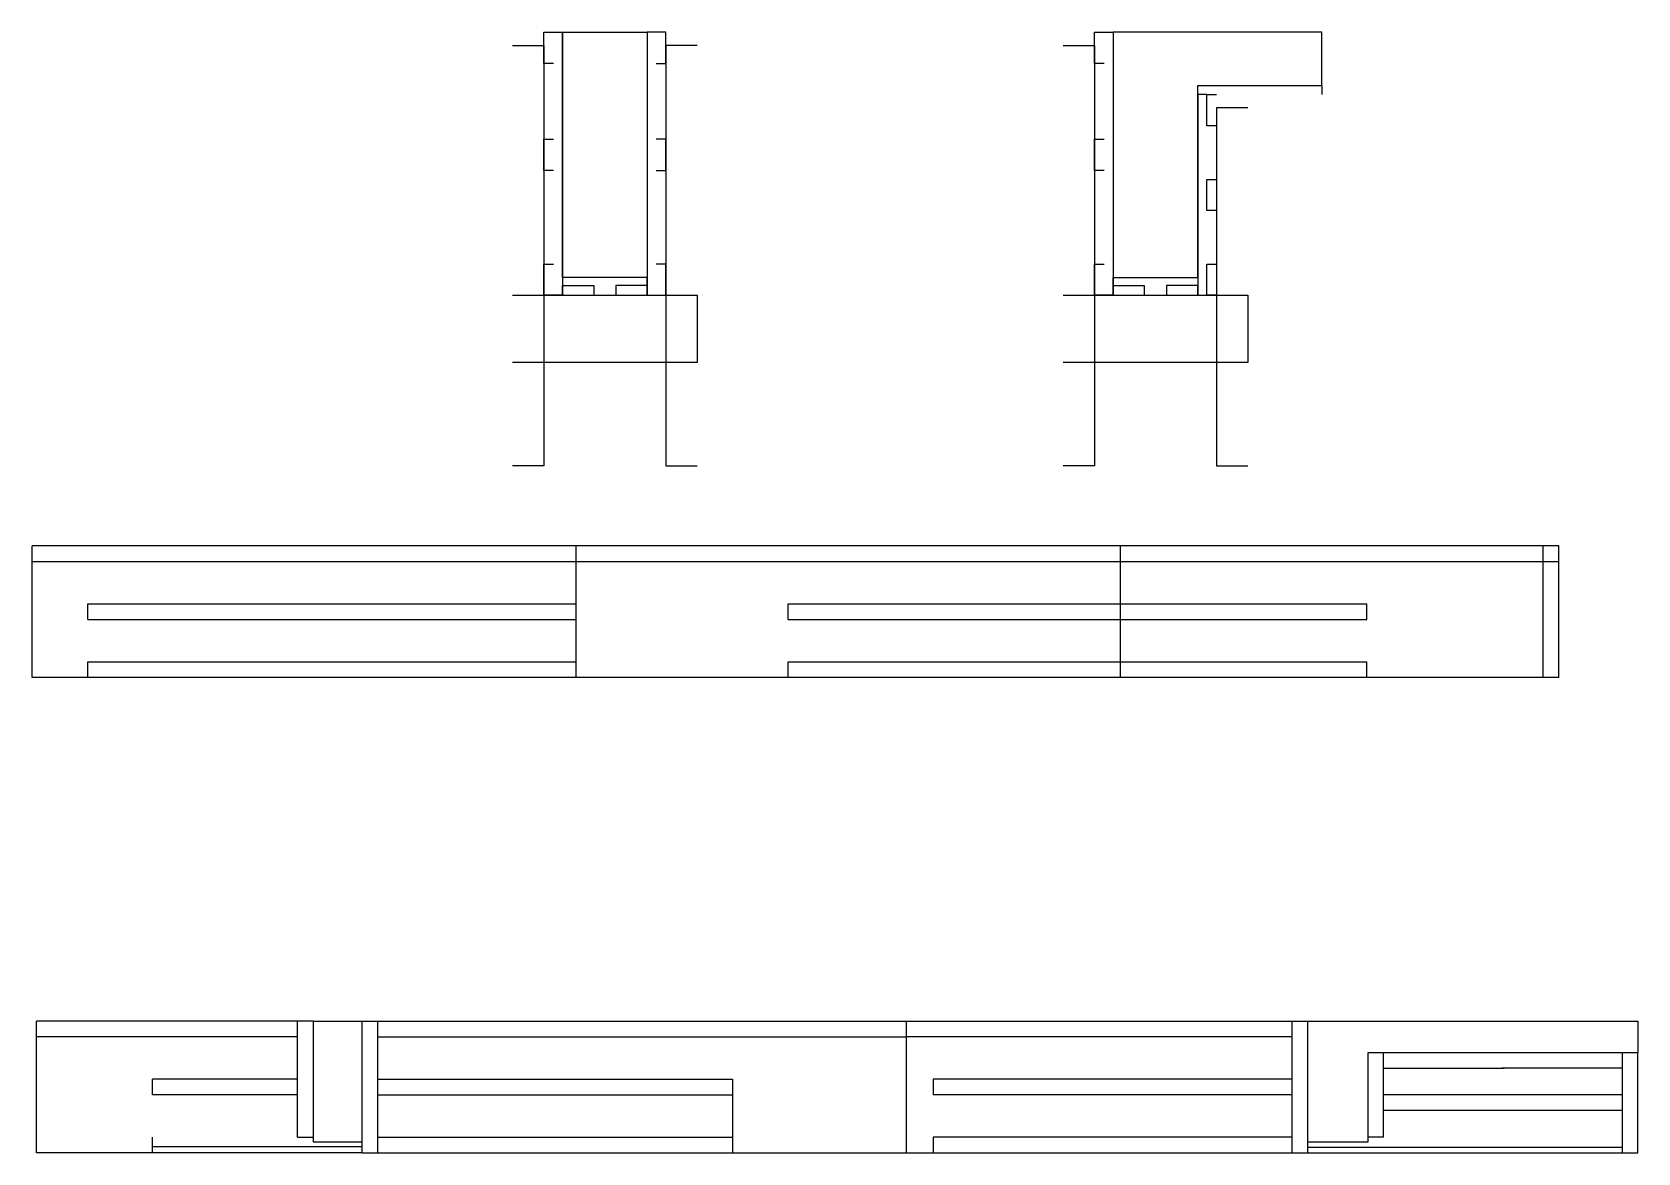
# Model space of a CAD drawing. Header units: metres. Extents: x 7630 to 8350, y 6617 to 7120.
import ezdxf

# ---------------------------------------------------------------- set-up
doc = ezdxf.new("R2010")
doc.units = ezdxf.units.M
for name, color, linetype in [('CONCRETO', 7, 'Continuous'), ('COTA', 7, 'Continuous'), ('Madeira', 7, 'Continuous'), ('Painéis', 7, 'Continuous'), ('SARR_2.2x7', 7, 'Continuous'), ('SARR_3.5x7', 7, 'Continuous')]:
    doc.layers.add(name, color=color, linetype=linetype)

msp = doc.modelspace()

# ---------------------------------------------------------------- linework, layer by layer
at = {"layer": 'CONCRETO', "color": 7, "lineweight": 25}
for points in [[(7867.88, 7119.54), (7867.88, 7119.54), (7905.88, 7119.54), (7905.88, 7091.54), (7905.88, 7091.54), (7905.88, 7009.54), (7867.88, 7009.54), (7867.88, 7119.54)], [(8208.37, 7095.54), (8208.37, 7119.54), (8114.77, 7119.54), (8114.77, 7091.54), (8114.77, 7091.54), (8114.77, 7009.54), (8152.77, 7009.54), (8152.77, 7095.54)]]:
    msp.add_lwpolyline(points, dxfattribs=at)
at = {"layer": 'COTA', "color": 7, "lineweight": 25}
for p, q in [((7756.09, 6676.08), (7778.09, 6676.08)), ((8202.09, 6676.08), (8350.09, 6676.08)), ((8350.09, 6676.08), (8350.09, 6662.08)), ((7749.13, 6624.08), (7756.09, 6624.08)), ((8236.04, 6624.08), (8229.09, 6624.08))]:
    msp.add_line(p, q, dxfattribs=at)
at = {"layer": 'Madeira', "color": 7, "lineweight": 25}
for points in [[(7863.88, 7105.54), (7859.48, 7105.54), (7859.48, 7119.54), (7863.88, 7119.54)], [(7909.88, 7105.54), (7914.28, 7105.54), (7914.28, 7119.54), (7909.88, 7119.54)], [(8110.77, 7105.54), (8106.37, 7105.54), (8106.37, 7119.54), (8110.77, 7119.54)], [(8161.17, 7077.54), (8156.77, 7077.54), (8156.77, 7091.54), (8161.17, 7091.54)], [(7863.88, 7057.51), (7859.48, 7057.51), (7859.48, 7071.51), (7863.88, 7071.51)], [(7909.88, 7057.51), (7914.28, 7057.51), (7914.28, 7071.51), (7909.88, 7071.51)], [(8110.77, 7057.51), (8106.37, 7057.51), (8106.37, 7071.51), (8110.77, 7071.51)], [(8161.17, 7039.54), (8156.77, 7039.54), (8156.77, 7053.54), (8161.17, 7053.54)], [(7863.88, 7001.54), (7859.48, 7001.54), (7859.48, 7015.54), (7863.88, 7015.54)], [(7909.88, 7001.54), (7914.28, 7001.54), (7914.28, 7015.54), (7909.88, 7015.54)], [(8110.77, 7001.54), (8106.37, 7001.54), (8106.37, 7015.54), (8110.77, 7015.54)], [(8161.17, 7001.54), (8156.77, 7001.54), (8156.77, 7015.54), (8161.17, 7015.54)], [(7867.88, 7001.54), (7867.88, 7005.94), (7881.88, 7005.94), (7881.88, 7001.54)], [(7905.88, 7001.54), (7905.88, 7005.94), (7891.88, 7005.94), (7891.88, 7001.54)], [(8114.77, 7001.54), (8114.77, 7005.94), (8128.77, 7005.94), (8128.77, 7001.54)], [(8152.77, 7001.54), (8152.77, 7005.94), (8138.77, 7005.94), (8138.77, 7001.54)]]:
    msp.add_lwpolyline(points, dxfattribs=at)
at = {"layer": 'Painéis', "color": 7, "lineweight": 25}
for p, q in [((8314.57, 6889.17), (7630.07, 6889.17)), ((7630.07, 6830.17), (7630.07, 6889.17)), ((7874.07, 6830.17), (7874.07, 6889.17)), ((8118.07, 6830.17), (8118.07, 6889.17)), ((8314.57, 6830.17), (8314.57, 6889.17)), ((8314.57, 6830.17), (7630.07, 6830.17)), ((7756.09, 6676.08), (7632.09, 6676.08)), ((7632.09, 6617.08), (7632.09, 6676.08)), ((7756.09, 6676.08), (7756.09, 6622.08)), ((7778.09, 6676.08), (8202.09, 6676.08)), ((7778.09, 6617.08), (7778.09, 6676.08)), ((8022.09, 6617.08), (8022.09, 6676.08)), ((8202.09, 6617.08), (8202.09, 6676.08)), ((8229.09, 6662.08), (8350.09, 6662.08)), ((8229.09, 6622.08), (8229.09, 6662.08)), ((8350.09, 6617.08), (8350.09, 6662.08)), ((7778.09, 6617.08), (7632.09, 6617.08)), ((7756.09, 6622.08), (7778.09, 6622.08)), ((7778.09, 6617.08), (8202.09, 6617.08)), ((8202.09, 6617.08), (8202.09, 6622.08)), ((8202.09, 6622.08), (8229.09, 6622.08)), ((8202.09, 6617.08), (8350.09, 6617.08))]:
    msp.add_line(p, q, dxfattribs=at)
for points in [[(7863.88, 7119.54), (7867.88, 7119.54), (7867.88, 7001.54), (7863.88, 7001.54)], [(7909.88, 7119.54), (7905.88, 7119.54), (7905.88, 7001.54), (7909.88, 7001.54)], [(8110.77, 7119.54), (8114.77, 7119.54), (8114.77, 7001.54), (8110.77, 7001.54)], [(8152.77, 7091.54), (8152.77, 7095.54), (8208.37, 7095.54), (8208.37, 7091.54)], [(8156.77, 7091.54), (8152.77, 7091.54), (8152.77, 7001.54), (8156.77, 7001.54)], [(7905.88, 7005.94), (7905.88, 7009.54), (7867.88, 7009.54), (7867.88, 7005.94)], [(8114.77, 7005.94), (8114.77, 7009.54), (8152.77, 7009.54), (8152.77, 7005.94)]]:
    msp.add_lwpolyline(points, dxfattribs=at)
at = {"layer": 'SARR_2.2x7', "color": 7, "lineweight": 25}
for p, q in [((8228.57, 6889.17), (8228.57, 6889.51)), ((8307.57, 6830.17), (8307.57, 6889.17)), ((7630.07, 6882.17), (7874.07, 6882.17)), ((7874.07, 6882.17), (8118.07, 6882.17)), ((8118.07, 6882.17), (8314.57, 6882.17)), ((7655.07, 6863.17), (7874.07, 6863.17)), ((7655.07, 6856.17), (7655.07, 6863.17)), ((7969.07, 6863.17), (8118.07, 6863.17)), ((7969.07, 6856.17), (7969.07, 6863.17)), ((8118.07, 6863.17), (8228.57, 6863.17)), ((8228.57, 6856.17), (8228.57, 6863.17)), ((7655.07, 6856.17), (7874.07, 6856.17)), ((7969.07, 6856.17), (8118.07, 6856.17)), ((8118.07, 6856.17), (8228.57, 6856.17)), ((7655.07, 6837.17), (7874.07, 6837.17)), ((7655.07, 6830.17), (7655.07, 6837.17)), ((7969.07, 6837.17), (8118.07, 6837.17)), ((7969.07, 6830.17), (7969.07, 6837.17)), ((8118.07, 6837.17), (8228.57, 6837.17)), ((8228.57, 6830.17), (8228.57, 6837.17)), ((7749.13, 6624.08), (7749.13, 6676.08)), ((7785.04, 6617.08), (7785.04, 6676.08)), ((8195.13, 6617.08), (8195.13, 6676.08)), ((7749.13, 6669.08), (7632.09, 6669.08)), ((7785.04, 6669.08), (8022.09, 6669.08)), ((8195.13, 6669.08), (8022.09, 6669.08)), ((8236.04, 6624.08), (8236.04, 6662.08)), ((8343.13, 6617.08), (8343.13, 6662.08)), ((8236.04, 6655.08), (8290.09, 6655.08)), ((8343.13, 6655.08), (8289.09, 6655.08)), ((7749.13, 6650.08), (7684.09, 6650.08)), ((7684.09, 6643.08), (7684.09, 6650.08)), ((7785.04, 6650.08), (7944.09, 6650.08)), ((7944.09, 6650.08), (7944.09, 6617.08)), ((8195.13, 6650.08), (8034.09, 6650.08)), ((8034.09, 6650.08), (8034.09, 6643.08)), ((7749.13, 6643.08), (7684.09, 6643.08)), ((7785.04, 6643.08), (7944.09, 6643.08)), ((8195.13, 6643.08), (8034.09, 6643.08)), ((8343.13, 6643.08), (8236.04, 6643.08)), ((8343.13, 6636.08), (8236.04, 6636.08)), ((7684.09, 6617.08), (7684.09, 6624.08)), ((7778.09, 6619.78), (7684.09, 6619.78)), ((7785.04, 6624.08), (7944.09, 6624.08)), ((8195.13, 6624.08), (8034.09, 6624.08)), ((8034.09, 6624.08), (8034.09, 6617.08)), ((8343.13, 6619.55), (8202.09, 6619.55))]:
    msp.add_line(p, q, dxfattribs=at)
at = {"layer": 'SARR_3.5x7', "color": 7, "lineweight": 25}
for points in [[(7845.48, 7113.54), (7859.48, 7113.54), (7859.48, 6925.07), (7845.48, 6925.07)], [(7928.28, 7113.54), (7914.28, 7113.54), (7914.28, 6925.07), (7928.28, 6925.07)], [(8092.37, 7113.54), (8106.37, 7113.54), (8106.37, 6925.07), (8092.37, 6925.07)], [(8175.17, 7085.54), (8161.17, 7085.54), (8161.17, 6925.07), (8175.17, 6925.07)], [(7845.48, 7001.54), (7928.28, 7001.54), (7928.28, 6971.49), (7845.48, 6971.49)], [(8092.37, 7001.54), (8175.17, 7001.54), (8175.17, 6971.49), (8092.37, 6971.49)]]:
    msp.add_lwpolyline(points, dxfattribs=at)

doc.saveas('drawing.dxf')
